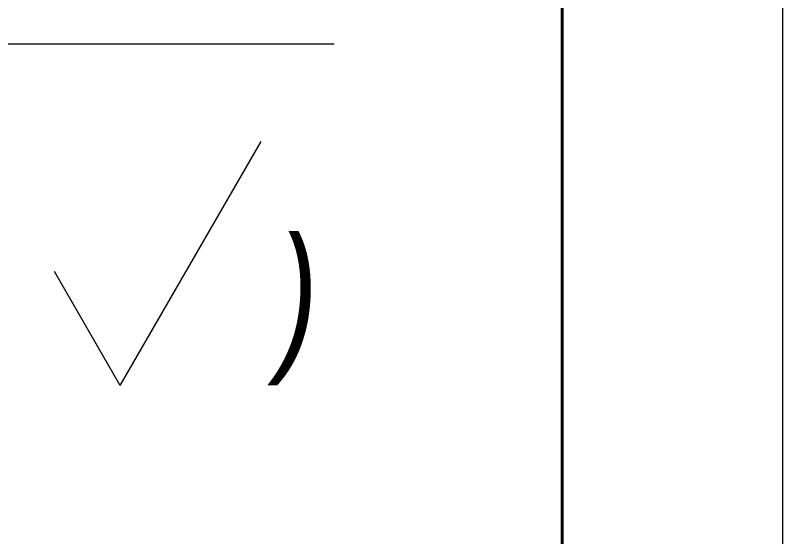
# Model space of a CAD drawing. Header units: millimetres. Extents: x 12064 to 35004, y -6103 to -2658.
# Drawn here: x 32975.54 to 32999.11, y -2876.71 to -2860.69 of the extents above; entities that cross this region are included whole.
import ezdxf

# ---------------------------------------------------------------- set-up
doc = ezdxf.new("R2010")
doc.units = ezdxf.units.MM
for name, color, linetype, lineweight in [('Layer_01', 5, 'Continuous', 13), ('Layer_02', 7, 'Continuous', 40), ('Layer_07', 250, 'Continuous', 40)]:
    doc.layers.add(name, color=color, linetype=linetype, lineweight=lineweight)
doc.styles.add('Style_01', font='ARIALNI.TTF', dxfattribs={"width": 0.9, "height": 3.5})

msp = doc.modelspace()

# ---------------------------------------------------------------- linework, layer by layer
at = {"linetype": 'Continuous', "lineweight": 15}
msp.add_line((32999.106, -2849.567), (32999.106, -3146.567), dxfattribs=at)
at = {"layer": 'Layer_02', "lineweight": 13}
msp.add_line((32960.46, -2861.567), (32985.329, -2861.567), dxfattribs=at)
at = {"layer": 'Layer_02', "lineweight": 13, "ltscale": 0.216506}
msp.add_line((32978.762, -2872.067), (32983.092, -2864.567), dxfattribs=at)
at = {"layer": 'Layer_02', "lineweight": 13, "ltscale": 0.101036}
msp.add_line((32978.762, -2872.067), (32976.741, -2868.567), dxfattribs=at)
at = {"layer": 'Layer_07', "linetype": 'Continuous'}
msp.add_line((32992.329, -2854.567), (32992.329, -3141.567), dxfattribs=at)

# ---------------------------------------------------------------- texts
at = {"layer": 'Layer_01', "linetype": 'Continuous', "style": 'Style_01', "width": 0.9}
msp.add_text('Rа 12,5  (         )', height=3.5, dxfattribs=at).set_placement((32958.751, -2871.008))

doc.saveas('drawing.dxf')
